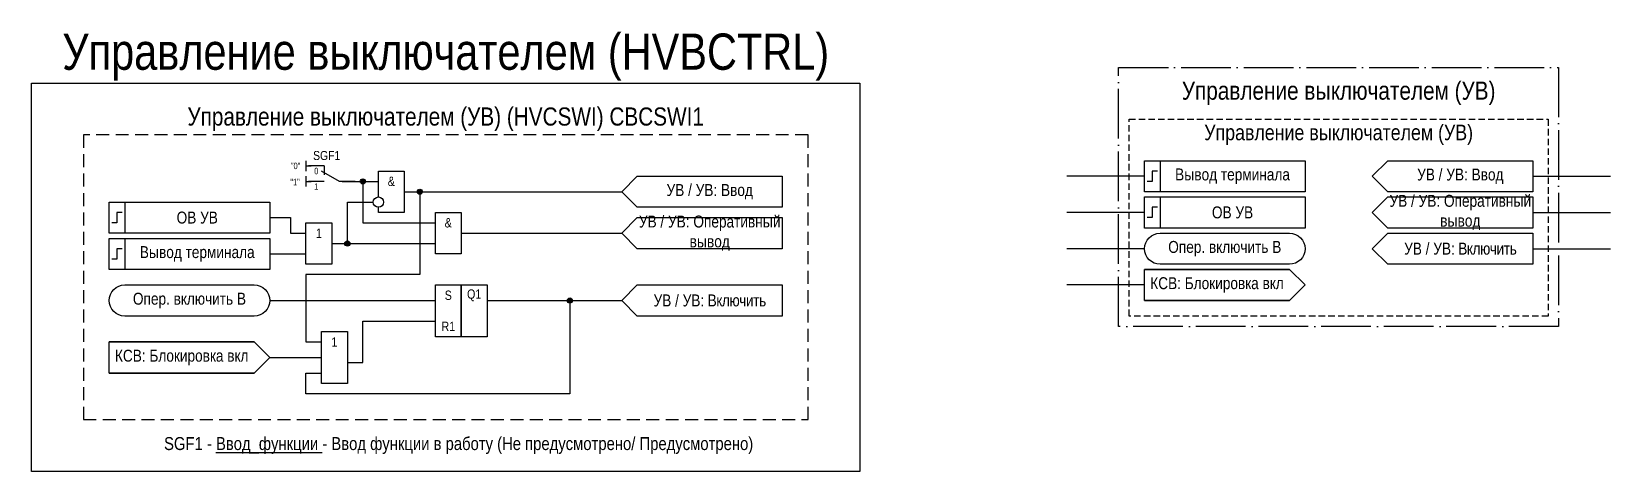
# Model space of a CAD drawing. Header units: millimetres. Extents: x -1332 to 815, y 0 to 663.
# Drawn here: x 510 to 815, y 9 to 93.9 of the extents above; entities that cross this region are included whole.
import ezdxf
from ezdxf.enums import TextEntityAlignment as Align

# ---------------------------------------------------------------- set-up
doc = ezdxf.new("R2010")
doc.units = ezdxf.units.MM
doc.linetypes.add('ACAD_ISO04W100', pattern=[30, 24, -3, 0, -3])
doc.linetypes.add('штриховая2', pattern=[0.375, 0.25, -0.125])
doc.layers.add('TEXT', color=7, linetype='Continuous', lineweight=25)
doc.layers.add('Основная', color=7, linetype='Continuous')
doc.styles.add('2.5_Gost_RD', font='ARIALN.TTF', dxfattribs={"height": 2.5})
doc.styles.add('3.5_Gost_RD', font='ARIALN.TTF', dxfattribs={"height": 3.5})
doc.styles.add('Вывод', font='ARIALN.TTF', dxfattribs={"height": 2.5})
doc.styles.add('Компонент', font='ARIALN.TTF', dxfattribs={"height": 3.5})

# ---------------------------------------------------------------- blocks, each defined once
blk = doc.blocks.new('Точка')
at = {"ltscale": 100}
h = blk.add_hatch(color=256, dxfattribs=at)
h.dxf.hatch_style = 1
edge = h.paths.add_edge_path()
edge.add_arc((0, 0), 0.5, 0, 360)
blk.add_circle((0, 0), 0.5, dxfattribs=at)
blk = doc.blocks.new('*U78')
at = {"layer": 'Основная', "color": 0}
blk.add_line((0, 0), (7, 4), dxfattribs=at)
at = {"layer": 'Основная', "ltscale": 0.35}
blk.add_line((6, 6), (6, 2.5), dxfattribs=at)
blk = doc.blocks.new('*U80')
at = {"layer": 'Основная', "color": 0}
for p, q in [((-3, 6), (-9, 6)), ((-3, 0), (-9, 0)), ((9, 0), (3, 0))]:
    blk.add_line(p, q, dxfattribs=at)
at = {"layer": 'Основная', "ltscale": 0.25, "xscale": -1}
blk.add_blockref('*U78', (3, 0), dxfattribs=at)
at = {"layer": 'Основная'}
for tag, height, style, p in [('В1', 2.5, 'Вывод', (-14, 6)), ('ОУ', 3.5, 'Компонент', (-2, 10)), ('В2', 2.5, 'Вывод', (-6, 4)), ('В3', 2.5, 'Вывод', (-6, -2))]:
    blk.add_attdef(tag, text='', height=height, dxfattribs=dict(at, style=style)).set_placement(p, align=Align.MIDDLE_CENTER)

msp = doc.modelspace()

# ---------------------------------------------------------------- linework, layer by layer
at = {"ltscale": 100}
for p, q in [((563, 69), (563, 67)), ((563, 68), (564, 68)), ((563, 66), (563, 64)), ((563, 65), (564, 65)), ((725, 66), (710, 66)), ((800, 66), (815, 66)), ((725, 59), (710, 59)), ((800, 59), (815, 59)), ((725, 52), (710, 52)), ((800, 52), (815, 52)), ((725, 45), (710, 45))]:
    msp.add_line(p, q, dxfattribs=at)
at = {"color": 251, "linetype": 'ACAD_ISO04W100', "lineweight": 30, "ltscale": 0.4, "true_color": 0x58595b}
msp.add_lwpolyline([(720, 87), (805, 87), (805, 37), (720, 37)], close=True, dxfattribs=at)
at = {"color": 3, "ltscale": 100}
msp.add_lwpolyline([(510, 84), (670, 84), (670, 9), (510, 9)], close=True, dxfattribs=at)
at = {"linetype": 'штриховая2', "ltscale": 5}
msp.add_lwpolyline([(722, 77), (803, 77), (803, 39), (722, 39)], close=True, dxfattribs=at)
at = {"linetype": 'штриховая2', "ltscale": 10}
msp.add_lwpolyline([(660, 74), (520, 74), (520, 19), (660, 19)], close=True, dxfattribs=at)
at = {"ltscale": 100}
for points in [[(725, 69), (728, 69), (728, 63), (725, 63)], [(725, 69), (756, 69), (756, 63), (725, 63)], [(800, 69), (800, 63), (772, 63), (769, 66), (772, 69)], [(525, 61), (556, 61), (556, 55), (525, 55)], [(525, 61), (528, 61), (528, 55), (525, 55)], [(725, 62), (756, 62), (756, 56), (725, 56)], [(725, 62), (728, 62), (728, 56), (725, 56)], [(800, 62), (800, 56), (772, 56), (769, 59), (772, 62)], [(588, 59), (593, 59), (593, 51), (588, 51)], [(563, 57), (568, 57), (568, 49), (563, 49)], [(525, 54), (556, 54), (556, 48), (525, 48)], [(525, 54), (528, 54), (528, 48), (525, 48)], [(588, 45), (593, 45), (593, 35), (588, 35)], [(593, 45), (598, 45), (598, 35), (593, 35)], [(566, 36), (571, 36), (571, 26), (566, 26)]]:
    msp.add_lwpolyline(points, close=True, dxfattribs=at)
for points in [[(570, 65), (577, 65)], [(570, 65), (574, 65), (574, 57), (588, 57)], [(577, 62), (577, 67), (582, 67), (582, 59), (577, 59), (577, 60)], [(624, 63), (627, 66), (655, 66), (655, 60), (627, 60), (624, 63)], [(582, 63), (585, 63), (585, 47), (563, 47), (563, 34), (566, 34)], [(568, 53), (571, 53), (571, 61), (576, 61)], [(582, 63), (624, 63)], [(556, 58), (560, 58), (560, 55), (563, 55)], [(624, 55), (627, 58), (655, 58), (655, 52), (627, 52), (624, 55)], [(593, 55), (624, 55)], [(769, 52), (772, 55), (800, 55), (800, 49), (772, 49), (769, 52)], [(568, 53), (588, 53)], [(556, 51), (563, 51)], [(725, 42), (753, 42), (756, 45), (753, 48), (725, 48), (753, 48), (756, 45), (753, 42), (725, 42), (725, 48)], [(655, 39), (627, 39), (624, 42), (627, 45), (655, 45), (655, 39), (627, 39), (624, 42), (627, 45), (655, 45)], [(556, 42), (588, 42)], [(611, 42), (614, 42), (614, 24), (563, 24), (563, 28), (566, 28)], [(598, 42), (612, 42)], [(611, 42), (624, 42)], [(571, 30), (574, 30), (574, 38), (574, 38), (574, 38), (588, 38)], [(525, 28), (553, 28), (556, 31), (553, 34), (525, 34), (553, 34), (556, 31), (553, 28), (525, 28), (525, 34)], [(556, 31), (566, 31)]]:
    msp.add_lwpolyline(points, dxfattribs=at)
at = {"lineweight": 30, "ltscale": 100}
for points in [[(727.5, 67), (726.5, 67), (726.5, 65), (725.5, 65)], [(527.5, 59), (526.5, 59), (526.5, 57), (525.5, 57)], [(727.5, 60), (726.5, 60), (726.5, 58), (725.5, 58)], [(527.5, 52), (526.5, 52), (526.5, 50), (525.5, 50)]]:
    msp.add_lwpolyline(points, dxfattribs=at)
at = {"ltscale": 100}
for points in [[(728, 49, -1), (728, 55), (753, 55, -1), (753, 49)], [(528, 39, -1), (528, 45), (553, 45, -1), (553, 39)]]:
    msp.add_lwpolyline(points, format="xyb", close=True, dxfattribs=at)
msp.add_circle((577, 61), 1)

# ---------------------------------------------------------------- block references
for p in [(574, 65), (585, 63), (571, 53)]:
    msp.add_blockref('Точка', p, dxfattribs=at)
at = {"color": 1, "ltscale": 100}
msp.add_blockref('Точка', (614, 42), dxfattribs=at)
at = {"layer": 'Основная', "ltscale": 0.25, "xscale": 0.5, "yscale": 0.5, "zscale": 0.5}
msp.add_blockref('*U80', (568, 65), dxfattribs=at).add_auto_attribs({'ОУ': 'SGF1', 'В1': '"0"', 'В2': '0', 'В3': '1'})

# ---------------------------------------------------------------- texts
at = {"color": 30, "ltscale": 100, "attachment_point": 5, "style": '3.5_Gost_RD'}
for s, insert, char_height, width in [('{\\C3;Управление выключателем (HVBCTRL)}', (590, 89), 7, 160), ('Управление выключателем (УВ) (HVCSWI) {\\C6;CBCSWI1}', (590, 77), 3.5, 140), ('SGF1 - {\\LВвод_функции} - Ввод функции в работу (Не предусмотрено/ Предусмотрено)', (592.5, 14), 2.5, 135)]:
    msp.add_mtext(s, dxfattribs=dict(at, insert=insert, char_height=char_height, width=width))
at = {"color": 30, "ltscale": 100, "true_color": 0xef8637, "width": 85, "attachment_point": 5, "style": '3.5_Gost_RD'}
for insert, char_height in [((762.5, 82), 3.5), ((762.5, 74), 3)]:
    msp.add_mtext('Управление выключателем (УВ)', dxfattribs=dict(at, insert=insert, char_height=char_height))
at = {"ltscale": 100, "attachment_point": 5, "style": '2.5_Gost_RD'}
for s, insert, char_height, width in [('УВ / УВ: Ввод', (786, 66), 2.3, 28), ('&', (579.5, 65), 1.8, 5), ('УВ / УВ: Ввод', (641, 63), 2.3, 28), ('УВ / УВ: Оперативный вывод', (786, 59), 2.3, 28), ('УВ / УВ: Оперативный вывод', (641, 55), 2.3, 28), ('1', (565.5, 55), 1.8, 5), ('&', (590.5, 57), 1.8, 5), ('Опер. включить В', (740.5, 52), 2.3, 31), ('Опер. включить В', (540.5, 42), 2.3, 31), ('S', (590.5, 43), 1.8, 5), ('Q1', (595.5, 43), 1.8, 5), ('УВ / УВ{\\T0.95;: Включить}', (641, 42), 2.3, 28), ('R1', (590.5, 37), 1.8, 5), ('1', (568.5, 34), 1.8, 5)]:
    msp.add_mtext(s, dxfattribs=dict(at, insert=insert, char_height=char_height, width=width))
at = {"ltscale": 100, "insert": (560, 65.5), "char_height": 1.25, "attachment_point": 1, "style": '3.5_Gost_RD'}
msp.add_mtext_dynamic_manual_height_columns('"1"', width=2, gutter_width=17.5, heights=[0], dxfattribs=at)
at = {"color": 0, "ltscale": 100, "char_height": 2.3, "width": 28, "attachment_point": 5, "style": '2.5_Gost_RD'}
for s, insert in [('{\\C256;ОВ УВ}', (542, 58)), ('{\\C256;Вывод терминала}', (542, 51))]:
    msp.add_mtext(s, dxfattribs=dict(at, insert=insert))
at = {"layer": 'TEXT', "color": 0, "ltscale": 100, "char_height": 2.3, "width": 28, "attachment_point": 5, "style": '2.5_Gost_RD'}
for s, insert in [('{\\C256;Вывод терминала}', (742, 66)), ('{\\C256;ОВ УВ}', (742, 59)), ('{\\C256;УВ / УВ\\T0.95;: Включить}', (786, 52)), ('{\\C256;КСВ: Блокировка вкл}', (739, 45)), ('{\\C256;КСВ: Блокировка вкл}', (539, 31))]:
    msp.add_mtext(s, dxfattribs=dict(at, insert=insert))

doc.saveas('drawing.dxf')
